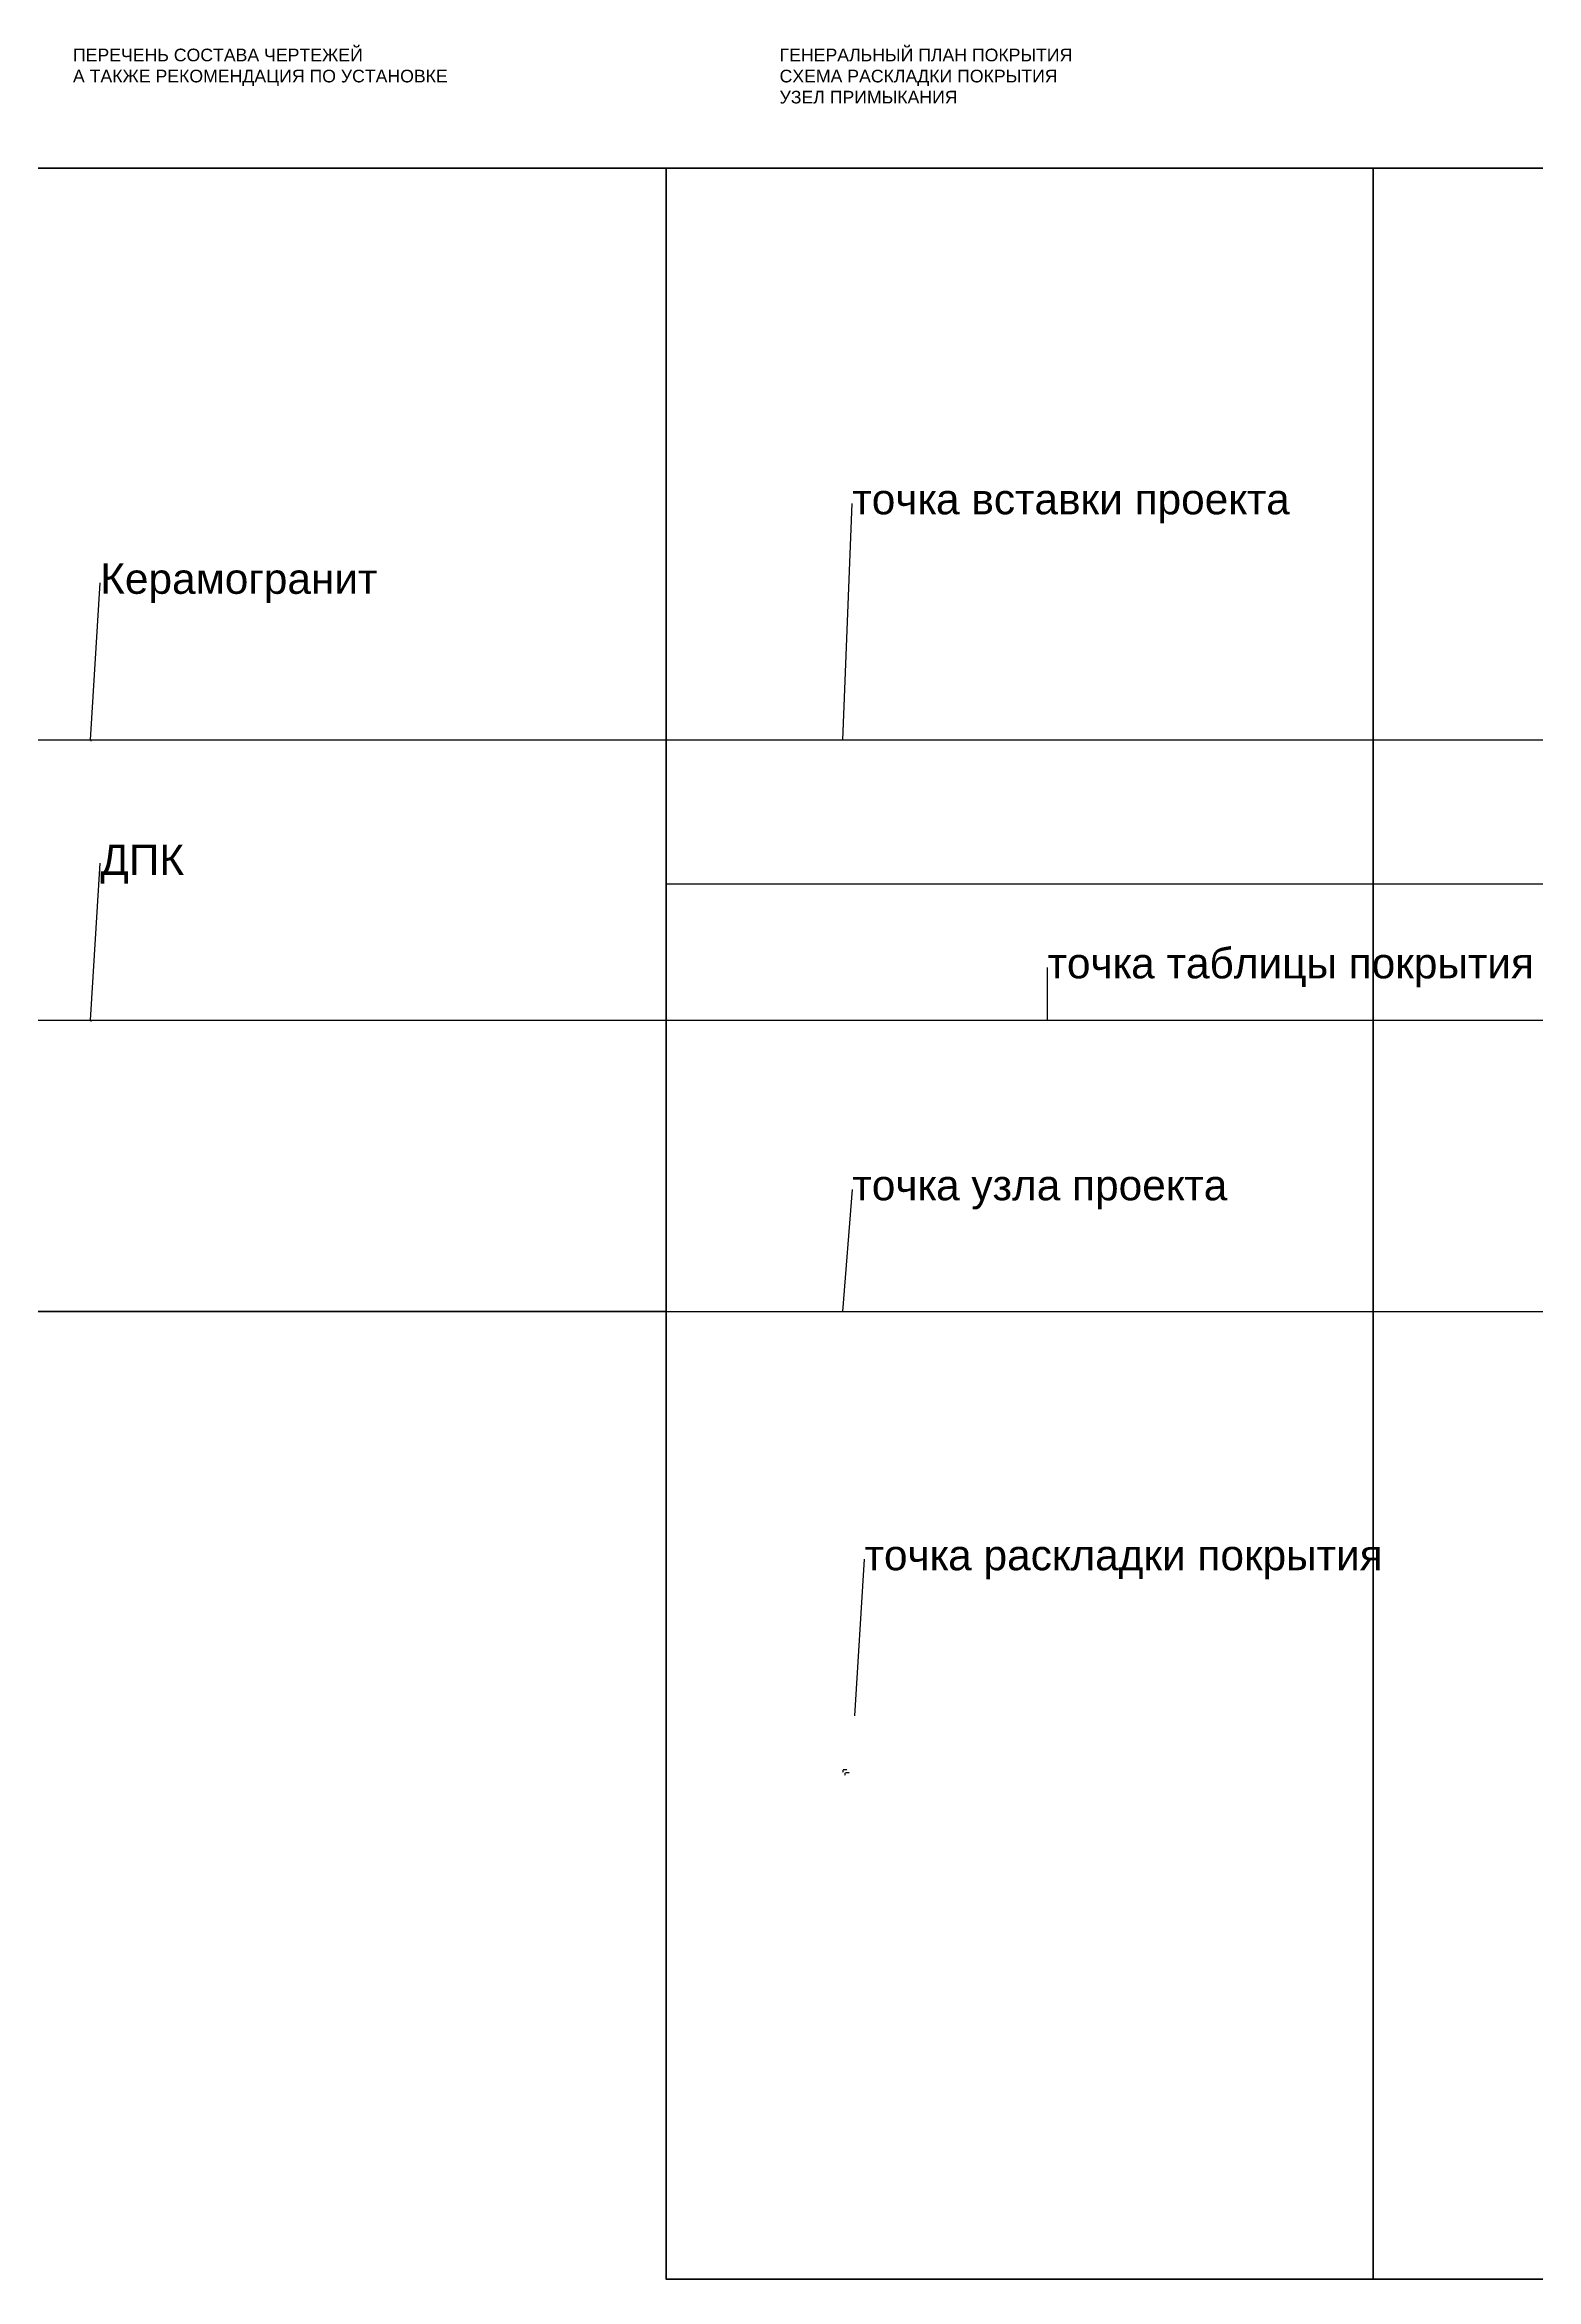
# Model space of a CAD drawing. Header units: millimetres. Extents: x -100 to 1164096, y -205848 to 318871.
# Drawn here: x 264321 to 559197, y -205848 to 235903 of the extents above; entities that cross this region are included whole.
import ezdxf
from ezdxf import colors
from ezdxf.entities.mleader import LeaderData, LeaderLine
from ezdxf.math import Vec2, Vec3

# ---------------------------------------------------------------- set-up
doc = ezdxf.new("R2010")
doc.units = ezdxf.units.MM
doc.layers.add('_SG Support+', color=7, linetype='Continuous', plot=False)
doc.layers.add('_SG_Support', color=7, linetype='Continuous')
doc.styles.get("Standard").update_dxf_attribs({"font": 'arial.ttf'})
doc.dimstyles.new('ISO-25', dxfattribs={"dimtxt": 2.5, "dimasz": 2.5, "dimexe": 1.25, "dimexo": 0.625, "dimtad": 1, "dimtxsty": 'Standard', "dimcen": 2.5, "dimadec": 0, "dimazin": 0, "dimtfac": 1, "dimtmove": 0, "dimatfit": 3, "dimfxl": 1, "dimarcsym": 0})

# ---------------------------------------------------------------- blocks, each defined once
blk = doc.blocks.new('*T24')
at = {"layer": '_SG_Support', "color": 0, "linetype": 'ByBlock', "lineweight": -2, "transparency": 16777216}
for p, q in [((0, 0), (143, 0)), ((0, 0), (0, -57)), ((143, 0), (143, -57)), ((0, -8), (143, -8)), ((0, -15), (143, -15)), ((0, -22), (143, -22)), ((0, -29), (143, -29)), ((0, -36), (143, -36)), ((0, -43), (143, -43)), ((0, -50), (143, -50)), ((0, -57), (143, -57)), ((14, -8), (14, -57)), ((120, -8), (120, -57))]:
    blk.add_line(p, q, dxfattribs=at)
at = {"layer": '_SG_Support', "color": 0, "transparency": 16777216}
for s, insert, char_height, width, attachment_point in [('№', (7, -12), 2.08, 12.49, 5), ('1', (7, -19), 2.08, 12.49, 5), ('2', (7, -26), 2.08, 12.49, 5), ('3', (7, -33), 2.08, 12.49, 5), ('4', (7, -40), 2.08, 12.49, 5), ('5', (7, -47), 2.08, 12.49, 5), ('6', (7, -54), 2.08, 12.49, 5), ('Ведомость чертежей основного комплекта', (72, -4), 2.78, 141.79, 5), ('{\\W0.9;\\C256;Генеральный план чистового покрытия на отметке +()}', (67, -26), 2.08, 104.78, 5), ('{\\W0.9;\\C256;План установки и монтажа корректоров уклона}', (67, -47), 2.08, 104.78, 5), ('{\\W0.9;\\C256;План установки и монтажа регулируемых опор}', (67, -40), 2.08, 104.78, 5), ('{\\W0.9;\\C256;План установки и монтажа алюминиевых лаг }', (67, -33), 2.08, 104.78, 5), ('{\\W0.9;\\C256;Спецификация поставляемых материалов}', (67, -54), 2.08, 104.78, 5), ('Наименование', (67, -12), 2.08, 104.78, 5), ('{\\W0.9;\\C256;Общие данные}', (67, -19), 2.08, 104.78, 5), ('Масштаб', (132, -12), 2.08, 21.74, 5), ('М 1:()', (132, -23), 2.08, 21.74, 2), ('М 1:()', (132, -30), 2.08, 21.74, 2), ('М 1:()', (132, -37), 2.08, 21.74, 2), ('М 1:()', (132, -44), 2.08, 21.74, 2)]:
    blk.add_mtext(s, dxfattribs=dict(at, insert=insert, char_height=char_height, width=width, attachment_point=attachment_point))
blk = doc.blocks.new('*T25')
at = {"layer": '_SG_Support', "color": 0, "linetype": 'ByBlock', "lineweight": -2, "transparency": 16777216}
for p, q in [((0, 0), (181, 0)), ((0, 0), (0, -44)), ((181, 0), (181, -44)), ((0, -8), (181, -8)), ((0, -15), (181, -15)), ((0, -22), (181, -22)), ((0, -29), (181, -29)), ((0, -37), (181, -37)), ((0, -44), (181, -44)), ((51, -8), (51, -44)), ((158, -8), (158, -44))]:
    blk.add_line(p, q, dxfattribs=at)
at = {"layer": '_SG_Support', "color": 0, "transparency": 16777216, "attachment_point": 5}
for s, insert, char_height, width in [('ТУ 2291-001-17621611-2014', (26, -41), 2.08, 49.99), ('ГОСТ Р 57141-2016', (26, -26), 2.08, 49.99), ('СП 17.13330.2017 ', (26, -19), 2.08, 49.99), ('ГОСТ 22233-2018', (26, -33), 2.08, 49.99), ('Обозначение', (26, -12), 2.08, 49.99), ('Ведомость ссылочных и прилагаемых документов', (90, -4), 2.78, 179.29), ('{\\W0.9;\\C256;Профили прессованные из алюминиевых сплавов для ограждающих конструкций}', (104, -33), 2.08, 104.78), ('{\\W0.9;\\C256;Регулируемые опоры LEVEL, серийный выпуск}', (104, -41), 2.08, 104.78), ('{\\W0.9;\\C256;Плиты керамические (керамогранитные)}', (104, -26), 2.08, 104.78), ('Наименование', (104, -12), 2.08, 104.78), ('{\\W0.9;\\C256;Кровли}', (104, -19), 2.08, 104.78), ('Примечание', (169, -12), 2.08, 21.74)]:
    blk.add_mtext(s, dxfattribs=dict(at, insert=insert, char_height=char_height, width=width))
blk = doc.blocks.new('*T26')
at = {"layer": '_SG_Support', "color": 0, "linetype": 'ByBlock', "lineweight": -2, "transparency": 16777216}
for p, q in [((0, 0), (181, 0)), ((0, 0), (0, -44)), ((181, 0), (181, -44)), ((0, -8), (181, -8)), ((0, -15), (181, -15)), ((0, -22), (181, -22)), ((0, -30), (181, -30)), ((0, -37), (181, -37)), ((0, -44), (181, -44)), ((51, -8), (51, -44)), ((158, -8), (158, -44))]:
    blk.add_line(p, q, dxfattribs=at)
at = {"layer": '_SG_Support', "color": 0, "transparency": 16777216, "attachment_point": 5}
for s, insert, char_height, width in [('ТУ 2291-001-17621611-2014', (26, -41), 2.08, 49.99), ('ГОСТ Р  59555 -2021', (26, -26), 2.08, 49.99), ('СП 17.13330.2017 ', (26, -19), 2.08, 49.99), ('ГОСТ 22233-2018', (26, -34), 2.08, 49.99), ('Обозначение', (26, -12), 2.08, 49.99), ('Ведомость ссылочных и прилагаемых документов', (90, -4), 2.78, 179.29), ('{\\W0.9;\\C256;Профили прессованные из алюминиевых сплавов для ограждающих конструкций}', (104, -34), 2.08, 104.78), ('{\\W0.9;\\C256;Изделия профильный из древесно-полимерного композита}', (104, -26), 2.08, 104.78), ('{\\W0.9;\\C256;Регулируемые опоры LEVEL, серийный выпуск}', (104, -41), 2.08, 104.78), ('Наименование', (104, -12), 2.08, 104.78), ('{\\W0.9;\\C256;Кровли}', (104, -19), 2.08, 104.78), ('Примечание', (169, -12), 2.08, 21.74)]:
    blk.add_mtext(s, dxfattribs=dict(at, insert=insert, char_height=char_height, width=width))
blk = doc.blocks.new('*D29')
at = {"layer": '_SG_Support', "color": 0, "lineweight": -2, "transparency": 16777216}
for p, q in [((422075, -105089), (422075, -105089)), ((422075, -105689), (422075, -105689)), ((422076, -105189), (422076, -105589))]:
    blk.add_line(p, q, dxfattribs=at)
at = {"layer": '_SG_Support', "color": 0, "transparency": 16777216}
for points in [[(422059, -105189), (422092, -105189), (422076, -105089)], [(422059, -105589), (422092, -105589), (422076, -105689)]]:
    blk.add_solid(points, dxfattribs=at)
at = {"layer": 'Defpoints', "color": 0, "transparency": 16777216}
for p in [(422076, -105089), (422076, -105689), (422076, -105689)]:
    blk.add_point(p, dxfattribs=at)
at = {"layer": '_SG_Support', "color": 0, "transparency": 16777216, "insert": (421999, -105389), "char_height": 150, "attachment_point": 5, "rotation": 90}
blk.add_mtext('600', dxfattribs=at)
blk = doc.blocks.new('*D30')
at = {"layer": '_SG_Support', "color": 0, "lineweight": -2, "transparency": 16777216}
for p, q in [((422076, -105088), (422076, -105088)), ((422176, -105089), (422876, -105089)), ((422976, -105088), (422976, -105088))]:
    blk.add_line(p, q, dxfattribs=at)
at = {"layer": '_SG_Support', "color": 0, "transparency": 16777216}
for points in [[(422176, -105072), (422176, -105106), (422076, -105089)], [(422876, -105072), (422876, -105106), (422976, -105089)]]:
    blk.add_solid(points, dxfattribs=at)
at = {"layer": 'Defpoints', "color": 0, "transparency": 16777216}
for p in [(422076, -105089), (422976, -105089), (422976, -105089)]:
    blk.add_point(p, dxfattribs=at)
at = {"layer": '_SG_Support', "color": 0, "transparency": 16777216, "insert": (422526, -105012), "char_height": 150, "attachment_point": 5}
blk.add_mtext('900', dxfattribs=at)
blk = doc.blocks.new('*D31')
at = {"layer": '_SG_Support', "color": 0, "lineweight": -2, "transparency": 16777216}
for p, q in [((422525, -105689), (422525, -105689)), ((422526, -105789), (422526, -106189)), ((422525, -106289), (422525, -106289))]:
    blk.add_line(p, q, dxfattribs=at)
at = {"layer": '_SG_Support', "color": 0, "transparency": 16777216}
for points in [[(422509, -105789), (422542, -105789), (422526, -105689)], [(422509, -106189), (422542, -106189), (422526, -106289)]]:
    blk.add_solid(points, dxfattribs=at)
at = {"layer": 'Defpoints', "color": 0, "transparency": 16777216}
for p in [(422526, -105689), (422526, -106289), (422526, -106289)]:
    blk.add_point(p, dxfattribs=at)
at = {"layer": '_SG_Support', "color": 0, "transparency": 16777216, "insert": (422449, -105989), "char_height": 150, "attachment_point": 5, "rotation": 90}
blk.add_mtext('600', dxfattribs=at)
blk = doc.blocks.new('*D32')
at = {"layer": '_SG_Support', "color": 0, "lineweight": -2, "transparency": 16777216}
for p, q in [((422526, -105633), (422526, -105690)), ((422626, -105689), (423326, -105689)), ((423426, -105633), (423426, -105690))]:
    blk.add_line(p, q, dxfattribs=at)
at = {"layer": '_SG_Support', "color": 0, "transparency": 16777216}
for points in [[(422626, -105672), (422626, -105706), (422526, -105689)], [(423326, -105672), (423326, -105706), (423426, -105689)]]:
    blk.add_solid(points, dxfattribs=at)
at = {"layer": 'Defpoints', "color": 0, "transparency": 16777216}
for p in [(422526, -105633), (423426, -105633), (423426, -105689)]:
    blk.add_point(p, dxfattribs=at)
at = {"layer": '_SG_Support', "color": 0, "transparency": 16777216, "insert": (422976, -105612), "char_height": 150, "attachment_point": 5}
blk.add_mtext('900', dxfattribs=at)
blk = doc.blocks.new('*T40')
at = {"layer": '_SG_Support', "color": 0, "linetype": 'ByBlock', "lineweight": -2, "transparency": 16777216}
for p, q in [((0, 0), (143, 0)), ((0, 0), (0, -57)), ((143, 0), (143, -57)), ((0, -8), (143, -8)), ((0, -15), (143, -15)), ((0, -22), (143, -22)), ((0, -29), (143, -29)), ((0, -36), (143, -36)), ((0, -43), (143, -43)), ((0, -50), (143, -50)), ((0, -57), (143, -57)), ((14, -8), (14, -57)), ((120, -8), (120, -57))]:
    blk.add_line(p, q, dxfattribs=at)
at = {"layer": '_SG_Support', "color": 0, "transparency": 16777216}
for s, insert, char_height, width, attachment_point in [('№', (7, -12), 2.08, 12.49, 5), ('1', (7, -19), 2.08, 12.49, 5), ('2', (7, -26), 2.08, 12.49, 5), ('3', (7, -33), 2.08, 12.49, 5), ('4', (7, -40), 2.08, 12.49, 5), ('5', (7, -47), 2.08, 12.49, 5), ('6', (7, -54), 2.08, 12.49, 5), ('Ведомость чертежей основного комплекта', (72, -4), 2.78, 141.79, 5), ('{\\W0.9;\\C256;Генеральный план чистового покрытия на отметке +()}', (67, -26), 2.08, 104.78, 5), ('{\\W0.9;\\C256;План установки и монтажа корректоров уклона}', (67, -47), 2.08, 104.78, 5), ('{\\W0.9;\\C256;План установки и монтажа регулируемых опор}', (67, -40), 2.08, 104.78, 5), ('{\\W0.9;\\C256;План установки и монтажа алюминиевых лаг }', (67, -33), 2.08, 104.78, 5), ('{\\W0.9;\\C256;Спецификация поставляемых материалов}', (67, -54), 2.08, 104.78, 5), ('Наименование', (67, -12), 2.08, 104.78, 5), ('{\\W0.9;\\C256;Общие данные}', (67, -19), 2.08, 104.78, 5), ('Масштаб', (132, -12), 2.08, 21.74, 5), ('М 1:()', (132, -23), 2.08, 21.74, 2), ('М 1:()', (132, -30), 2.08, 21.74, 2), ('М 1:()', (132, -37), 2.08, 21.74, 2), ('М 1:()', (132, -44), 2.08, 21.74, 2)]:
    blk.add_mtext(s, dxfattribs=dict(at, insert=insert, char_height=char_height, width=width, attachment_point=attachment_point))

msp = doc.modelspace()

# ---------------------------------------------------------------- linework, layer by layer
at = {"layer": '_SG Support+'}
for p, q in [((107759.744, 98494.626), (1085792.796, 98494.626)), ((273382.357, 98494.626), (273525.53, 98466.157)), ((387197.759, 70030.495), (946073.788, 70030.495)), ((107759.744, 43065.339), (946073.788, 43065.339)), ((273382.357, 43065.339), (273525.53, 43036.87)), ((387197.759, -14529.327), (1085792.796, -14529.327))]:
    msp.add_line(p, q, dxfattribs=at)
at = {"layer": '_SG Support+', "lineweight": 40}
for points in [[(247478.751, 211518.578), (247478.751, -14529.327), (387197.759, -14529.327), (387197.759, 211518.578)], [(387197.759, 211518.578), (387197.759, -205848.197), (526916.766, -205848.197), (526916.766, 211518.578)], [(526916.766, 211518.578), (526916.766, -205848.197), (666635.774, -205848.197), (666635.774, 211518.578)]]:
    msp.add_lwpolyline(points, close=True, dxfattribs=at)

# ---------------------------------------------------------------- block references
for name, p in [('*T24', (273382.357, 98466.157)), ('*T25', (273382.357, 98387.953)), ('*T40', (273382.357, 43036.87)), ('*T26', (273382.357, 42958.666))]:
    msp.add_blockref(name, p)

# ---------------------------------------------------------------- texts
at = {"layer": '_SG Support+', "char_height": 2500, "attachment_point": 1}
for s, insert in [('ПЕРЕЧЕНЬ СОСТАВА ЧЕРТЕЖЕЙ^JА ТАКЖЕ РЕКОМЕНДАЦИЯ ПО УСТАНОВКЕ', (269907.502, 235120.365)), ('ГЕНЕРАЛЬНЫЙ ПЛАН ПОКРЫТИЯ^JСХЕМА РАСКЛАДКИ ПОКРЫТИЯ^JУЗЕЛ ПРИМЫКАНИЯ', (409601.62, 235120.365))]:
    msp.add_mtext_dynamic_manual_height_columns(s, width=103722.78997, gutter_width=12.5, heights=[0], dxfattribs=dict(at, insert=insert))
at = {"layer": '_SG_Support', "char_height": 2.5, "attachment_point": 1}
for s, insert in [('Обязательные требования при установке системы фальшпола под керамогранит.^J^JСистема устанавливаются на подготовленное основание, которое может быть: ^J- Cлой гидроизоляции (рекомендуется дополнительный защитный слой из геотекстиля);^J- Бетонное основание или стяжка (рекомендуется дополнительная обмазка жидкой гидроизоляцией);^J- Утрамбованная песчано-гравийная подушка толщиной 200–300 мм с межслойной прокладкой геотекстилем;\\P- Инверсионная кровля (рекомендуется просыпать пространство вокруг опор мелким гравием или щебнем). ^J\\PУстановка опор на неподготовленный грунт, кровлю или площадку не допускается.^J\\PРабочая площадка должна быть очищена от строительного мусора. ^JОпоры не нуждаются в креплении к основанию, их нельзя приклеивать или фиксировать крепежом. ^JНастил из плитки должен иметь жесткий упор по краям. ^JПри необходимости используется алюминиевый фиксирующий профиль STEP.^JПри монтаже плитки рекомендуется сохранять уклон 1–2% в сторону водосборных воронок или дренажа для естественного стока воды с поверхности. ^JУровень установленных плит проверяется сразу после монтажа на опору. ^JСтатическая нагрузка на одну опору не должна превышать 1000 кг. ^JПри установке плит размером более 600 мм по любой из сторон требуется установка дополнительных опор. ^JПри раскладке плитки избегайте фрагментов менее 200 мм. Под узкие фрагменты плитки требуется установка ^Jдополнительных опор или монтаж на каркасную лагу FRAME.', (273567.422, 98399.333)), ('Общий состав деталей системы фальшпола при монтаже опор на керамогранит.^J^JОпора состоит из основания DOWN и вершины UP. Для увеличения высоты используется муфта MID.^J^JТипы монтажа для плитки:\\P1) Крепление для плитки LASTRA SOFT из прорезиненного пластика.\\P2) Крепление для плитки TILE SOFT из прорезиненного пластика устанавливается на каркас из лаги, который крепится к опоре с помощью держателя-клипсы CLIP.^J\\PКорректор уклона SLOPE 2% и SLOPE 3% при необходимости корректировки уклона поверхности основания.\\PСтопорное кольцо RING применяется при высоких динамических нагрузках для использования в общественных местах.', (273567.422, 98458.577)), ('Обязательные требования при установке системы фальшпола под террасную доску.^J^JСистема устанавливаются на подготовленное основание, которое может быть: ^J- Cлой гидроизоляции (рекомендуется дополнительный защитный слой из геотекстиля);^J- Бетонное основание или стяжка (рекомендуется дополнительная обмазка жидкой гидроизоляцией);^J- Утрамбованная песчано-гравийная подушка толщиной 200–300 мм с межслойной прокладкой геотекстилем;\\P- Инверсионная кровля (рекомендуется просыпать пространство вокруг опор мелким гравием или щебнем). ^J\\PУстановка опор на неподготовленный грунт не допускается.^J\\PРабочая площадка должна быть очищена от строительного мусора. ^JОпоры не нуждаются в креплении к основанию, их нельзя приклеивать или фиксировать крепежом. ^JДля распределения нагрузки на фальшпол установка опор под лагами производится в шахматном порядке.^JПри монтаже плитки рекомендуется сохранять уклон 1–2% в сторону водосборных воронок или дренажа для естественного стока воды с поверхности. ^JПри монтаже доски рекомендуется сохранять уклон 1–2% в сторону водосборных воронок или дренажа для естественного стока воды с поверхности.^JСтатическая нагрузка на одну опору не должна превышать 1000 кг. \\PУровень фальшпола проверяется после установки лаг до монтажа террасной доски.\\PПри использовании лаги из ДПК или натурального дерева расстояние между опорами под лагой не должно превышать 400 мм.\\PПри использовании алюминиевой лаги LINE расстояние между опорами может быть увеличено до 600 мм для лаги LINE FLAT\\Pи до 800 мм для лаги LINE FRAME.', (273567.422, 42963.052)), ('Общий состав деталей системы фальшпола при монтаже опор при террасной доске.^J^JОпора состоит из основания DOWN и вершины UP. Для увеличения высоты используется муфта MID.^J^JТипы монтажа для лаг разного крепления:\\P1) Держатель-клипса CLIP для алюминиевой лаги LINE. На одном креплении CLIP могут быть состыкованы две лаги LINE. При монтаже доски на саморезы используйте сторону лаги LINE с выемкой под саморез^JПри монтаже доски скрытым способом через кляймер используйте сторону лаги LINE c плоской площадкой.\\P2) Держатель TOP для лаги из металла, ДПК или натурального дерева. Крепление лаги к элементу TOP осуществляется саморезами через боковые отверстия.^J\\PКорректор уклона SLOPE 2% и SLOPE 3% при необходимости корректировки уклона поверхности основания.\\PСтопорное кольцо RING применяется при высоких динамических нагрузках для использования в общественных местах.', (273567.422, 43029.29))]:
    msp.add_mtext_dynamic_manual_height_columns(s, width=209.93437, gutter_width=12.5, heights=[0], dxfattribs=dict(at, insert=insert))

# ---------------------------------------------------------------- dimensions: what is measured, and where the dimension line sits
at = {"layer": '_SG_Support'}
for base, p1, p2, picture, middle in [((422075.756, -105689.073), (422075.756, -105089.073), (422075.756, -105689.073), '*D29', (422075.756, -105389.073)), ((422525.756, -106289.073), (422525.756, -105689.073), (422525.756, -106289.073), '*D31', (422525.756, -105989.073))]:
    dim = msp.add_linear_dim(base=base, p1=p1, p2=p2, angle=90, dimstyle='ISO-25', override={"dimtxt": 150, "dimasz": 100}, dxfattribs=at)
    dim.commit()
    dim.dimension.update_dxf_attribs({"geometry": picture, "text_midpoint": middle, "dimtype": 160})
dim = msp.add_linear_dim(base=(422975.756, -105089.073), p1=(422075.756, -105089.073), p2=(422975.756, -105089.073), dimstyle='ISO-25', override={"dimtxt": 150, "dimasz": 100}, dxfattribs=at)
dim.commit()
dim.dimension.update_dxf_attribs({"geometry": '*D30', "text_midpoint": (422525.756, -105011.862)})
dim = msp.add_linear_dim(base=(423425.756, -105689.073), p1=(422525.756, -105632.525), p2=(423425.756, -105632.525), dimstyle='ISO-25', override={"dimtxt": 150, "dimasz": 100}, dxfattribs=at)
dim.commit()
dim.dimension.update_dxf_attribs({"geometry": '*D32', "text_midpoint": (422975.756, -105689.073), "dimtype": 160})

# ---------------------------------------------------------------- leaders
at = {"layer": '_SG Support+'}
ml = msp.add_multileader_mtext('Standard', dxfattribs=at)
ml.set_content('точка вставки проекта', color=256)
ml.set_leader_properties()
ml.build(insert=Vec2(0, 0))
ctx = ml.context
ctx.base_point, ctx.char_height, ctx.plane_origin = Vec3(423983.112, 145233.231), 6000, Vec3(422075.756, 98494.626)
notes = []
notes.append((ctx, [(0, (1, 1, 0), (423975.112, 145233.231), (1, 0), 8, [(0, [(422075.756, 98494.626)], 0, [])])]))
ctx.mtext.insert, ctx.mtext.flow_direction = Vec3(423985.112, 149066.109), 5
ml = msp.add_multileader_mtext('Standard', dxfattribs=at)
ml.set_content('Керамогранит', color=256)
ml.set_leader_properties()
ml.build(insert=Vec2(0, 0))
ctx = ml.context
ctx.base_point, ctx.char_height, ctx.plane_origin = Vec3(275291.712, 129515.229), 6000, Vec3(273382.357, 98494.626)
notes.append((ctx, [(0, (1, 1, 0), (275283.712, 129515.229), (1, 0), 8, [(0, [(273382.357, 98494.626)], 0, [])])]))
ctx.mtext.insert, ctx.mtext.flow_direction = Vec3(275293.712, 133348.108), 5
ml = msp.add_multileader_mtext('Standard', dxfattribs=at)
ml.set_content('ДПК', color=256)
ml.set_leader_properties()
ml.build(insert=Vec2(0, 0))
ctx = ml.context
ctx.base_point, ctx.char_height, ctx.plane_origin = Vec3(275291.712, 74085.942), 6000, Vec3(273382.357, 43065.339)
notes.append((ctx, [(0, (1, 1, 0), (275283.712, 74085.942), (1, 0), 8, [(0, [(273382.357, 43065.339)], 0, [])])]))
ctx.mtext.insert, ctx.mtext.flow_direction = Vec3(275293.712, 77785.806), 5
ml = msp.add_multileader_mtext('Standard', dxfattribs=at)
ml.set_content('точка таблицы покрытия', color=256)
ml.set_leader_properties()
ml.build(insert=Vec2(0, 0))
ctx = ml.context
ctx.base_point, ctx.char_height, ctx.plane_origin = Vec3(462568.215, 53500.493), 6000, Vec3(462560.215, 43065.339)
notes.append((ctx, [(0, (1, 1, 0), (462560.215, 53500.493), (1, 0), 8, [(0, [(462560.215, 43065.339)], 0, [])])]))
ctx.mtext.insert, ctx.mtext.flow_direction = Vec3(462570.215, 57333.371), 5
ml = msp.add_multileader_mtext('Standard', dxfattribs=at)
ml.set_content('точка узла проекта', color=256)
ml.set_leader_properties()
ml.build(insert=Vec2(0, 0))
ctx = ml.context
ctx.base_point, ctx.char_height, ctx.plane_origin = Vec3(423993.112, 9575.166), 6000, Vec3(422075.756, -14529.327)
notes.append((ctx, [(0, (1, 1, 0), (423985.112, 9575.166), (1, 0), 8, [(0, [(422075.756, -14529.327)], 0, [])])]))
ctx.mtext.insert, ctx.mtext.flow_direction = Vec3(423995.112, 13457.158), 5
ml = msp.add_multileader_mtext('Standard', dxfattribs=at)
ml.set_content('точка раскладки покрытия', color=256)
ml.set_leader_properties()
ml.build(insert=Vec2(0, 0))
ctx = ml.context
ctx.base_point, ctx.char_height, ctx.plane_origin = Vec3(426392.833, -63510.332), 6000, Vec3(424483.478, -94475.488)
notes.append((ctx, [(0, (1, 1, 0), (426384.833, -63510.332), (1, 0), 8, [(0, [(424483.478, -94475.488)], 0, [])])]))
ctx.mtext.insert, ctx.mtext.flow_direction = Vec3(426394.833, -59677.453), 5
for ctx, leaders in notes:
    for number, flags, end, landing, length, lines in leaders:
        leader = LeaderData()
        leader.index, (leader.has_last_leader_line, leader.has_dogleg_vector, leader.attachment_direction) = number, flags
        leader.last_leader_point, leader.dogleg_vector, leader.dogleg_length = Vec3(end), Vec3(landing), length
        for number, points, colour, breaks in lines:
            line = LeaderLine()
            line.index, line.vertices, line.color, line.breaks = number, Vec3.list(points), colors.encode_raw_color(colour), breaks
            leader.lines.append(line)
        ctx.leaders.append(leader)

doc.saveas('drawing.dxf')
